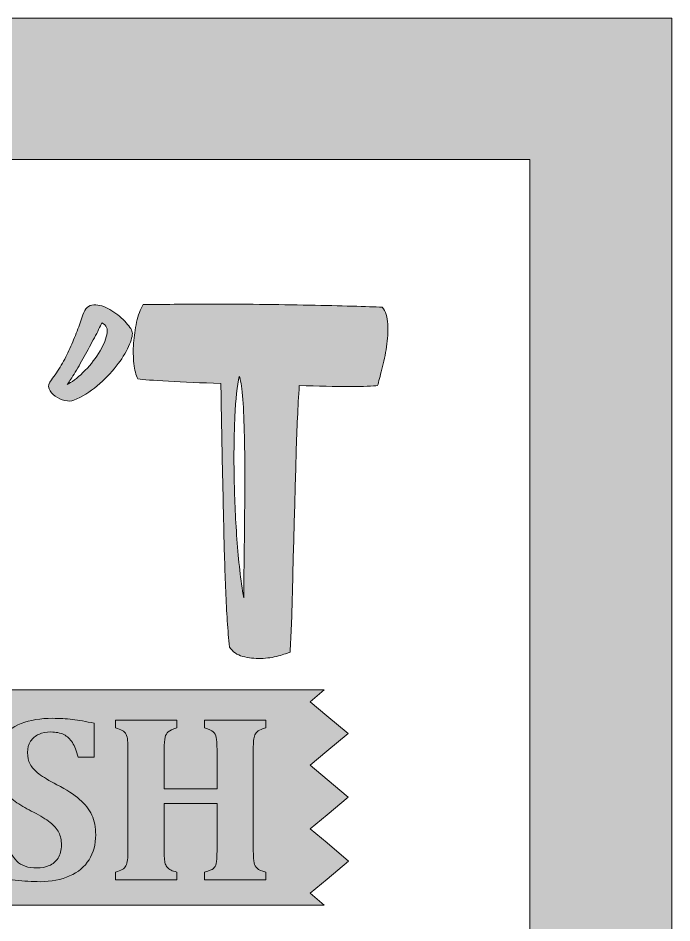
# Model space of a CAD drawing. Header units: inches. Extents: x 87 to 993, y -1015 to -65.
# Drawn here: x 802.6 to 992.9, y -328.8 to -65.3 of the extents above; entities that cross this region are included whole.
import ezdxf

# ---------------------------------------------------------------- set-up
doc = ezdxf.new("R2010")
doc.units = ezdxf.units.IN
doc.header["$MEASUREMENT"] = 0
doc.layers.add('Layer 1', color=7, linetype='Continuous')

# ---------------------------------------------------------------- blocks, each defined once
blk = doc.blocks.new('block 2')
at = {"layer": 'Layer 1', "true_color": 0xffffff}
h = blk.add_hatch(color=7, dxfattribs=at)
h.dxf.hatch_style = 2
h.paths.add_polyline_path([(168.1, -283.13), (163.23, -287.23), (157.11, -292.38), (163.23, -297.53), (168.1, -301.63), (163.23, -305.73), (157.11, -310.88), (163.23, -316.03), (168.1, -320.13), (164, -323.58), (891.76, -323.58), (887.66, -320.13), (892.54, -316.03), (898.8, -310.76), (892.54, -305.5), (887.66, -301.39), (892.54, -297.29), (898.66, -292.14), (892.54, -287), (887.66, -282.89), (892.53, -278.79), (898.66, -273.64), (892.53, -268.49), (887.66, -264.39), (891.76, -260.94), (164, -260.94), (168.1, -264.39), (163.23, -268.49), (156.97, -273.76), (163.23, -279.03)])
at = {"layer": 'Layer 1', "lineweight": 0}
blk.add_lwpolyline([(164, -323.58), (891.76, -323.58), (887.66, -320.13), (892.54, -316.03), (898.8, -310.76), (892.54, -305.5), (887.66, -301.39), (892.54, -297.29), (898.66, -292.14), (892.54, -287), (887.66, -282.89), (892.53, -278.79), (898.66, -273.64), (892.53, -268.49), (887.66, -264.39), (891.76, -260.94), (164, -260.94)], dxfattribs=at)
blk = doc.blocks.new('block 4')
at = {"layer": 'Layer 1', "true_color": 0xffffff}
h = blk.add_hatch(color=7, dxfattribs=at)
h.dxf.hatch_style = 2
edge = h.paths.add_edge_path()
edge.add_spline(control_points=[(992.95, -1015), (690.82, -1015), (389.05, -1015), (86.83, -1015), (86.83, -698.52), (86.83, -382.04), (86.83, -65.26), (388.8, -65.26), (690.69, -65.26), (992.95, -65.26), (992.95, -381.73), (992.95, -698.07), (992.95, -1015)], knot_values=[0, 0, 0, 0, 1, 1, 1, 2, 2, 2, 3, 3, 3, 4, 4, 4, 4], degree=3, periodic=1)
edge = h.paths.add_edge_path()
edge.add_spline(control_points=[(128.03, -106.46), (128.03, -395.83), (128.03, -684.64), (128.03, -973.62), (402.71, -973.62), (677.07, -973.62), (951.57, -973.62), (951.57, -684.41), (951.57, -395.48), (951.57, -106.46), (676.91, -106.46), (402.68, -106.46), (128.03, -106.46)], knot_values=[0, 0, 0, 0, 1, 1, 1, 2, 2, 2, 3, 3, 3, 4, 4, 4, 4], degree=3, periodic=1)
at = {"layer": 'Layer 1', "lineweight": 0}
for points in [[(992.95, -1015), (690.82, -1015), (389.05, -1015), (86.83, -1015), (86.83, -698.52), (86.83, -382.04), (86.83, -65.26), (388.8, -65.26), (690.69, -65.26), (992.95, -65.26), (992.95, -381.73), (992.95, -698.07), (992.95, -1015)], [(128.03, -106.46), (128.03, -395.83), (128.03, -684.64), (128.03, -973.62), (402.71, -973.62), (677.07, -973.62), (951.57, -973.62), (951.57, -684.41), (951.57, -395.48), (951.57, -106.46), (676.91, -106.46), (402.68, -106.46), (128.03, -106.46)]]:
    blk.add_open_spline(points, degree=3, knots=[0, 0, 0, 0, 1, 1, 1, 2, 2, 2, 3, 3, 3, 4, 4, 4, 4], dxfattribs=at)
blk = doc.blocks.new('block 10')
at = {"layer": 'Layer 1', "true_color": 0xffffff}
h = blk.add_hatch(color=7, dxfattribs=at)
h.dxf.hatch_style = 2
edge = h.paths.add_edge_path()
edge.add_spline(control_points=[(835.86, -156.71), (835.96, -157.7), (835.59, -159.11), (834.75, -160.94), (833.91, -162.77), (832.73, -164.67), (831.2, -166.64), (829.67, -168.62), (827.81, -170.52), (825.64, -172.35), (823.47, -174.18), (821.2, -175.58), (818.82, -176.57), (818.13, -176.87), (817.27, -176.89), (816.23, -176.64), (815.19, -176.4), (814.26, -175.98), (813.42, -175.38), (812.58, -174.79), (811.98, -174.08), (811.64, -173.24), (811.29, -172.4), (811.51, -171.53), (812.3, -170.64), (813.29, -169.36), (814.26, -167.93), (815.19, -166.35), (816.13, -164.77), (816.97, -163.14), (817.71, -161.46), (818.46, -159.78), (819.14, -158.1), (819.79, -156.42), (820.43, -154.74), (821, -153.16), (821.49, -151.68), (822.08, -149.8), (823.14, -148.84), (824.68, -148.79), (826.21, -148.74), (827.76, -149.18), (829.34, -150.12), (830.92, -151.06), (832.36, -152.2), (833.64, -153.53), (834.92, -154.86), (835.67, -155.93), (835.86, -156.71)], knot_values=[0, 0, 0, 0, 1, 1, 1, 2, 2, 2, 3, 3, 3, 4, 4, 4, 5, 5, 5, 6, 6, 6, 7, 7, 7, 8, 8, 8, 9, 9, 9, 10, 10, 10, 11, 11, 11, 12, 12, 12, 13, 13, 13, 14, 14, 14, 15, 15, 15, 16, 16, 16, 16], degree=3, periodic=1)
edge = h.paths.add_edge_path()
edge.add_spline(control_points=[(816.9, -171.98), (818.18, -171.38), (819.71, -170.22), (821.49, -168.49), (823.27, -166.77), (824.77, -164.92), (826.01, -162.94), (827.25, -160.96), (828.06, -159.14), (828.46, -157.46), (828.85, -155.78), (828.36, -154.64), (826.97, -154.05), (826.48, -155.14), (825.76, -156.57), (824.83, -158.34), (823.89, -160.12), (822.9, -161.95), (821.86, -163.83), (820.82, -165.7), (819.84, -167.41), (818.9, -168.94), (817.96, -170.47), (817.29, -171.48), (816.9, -171.98)], knot_values=[0, 0, 0, 0, 1, 1, 1, 2, 2, 2, 3, 3, 3, 4, 4, 4, 5, 5, 5, 6, 6, 6, 7, 7, 7, 8, 8, 8, 8], degree=3, periodic=1)
h = blk.add_hatch(color=7, dxfattribs=at)
h.dxf.hatch_style = 2
edge = h.paths.add_edge_path()
edge.add_spline(control_points=[(908.61, -149.45), (909.6, -150.64), (910.15, -152.29), (910.24, -154.42), (910.34, -156.54), (910.22, -158.74), (909.87, -161.01), (909.53, -163.29), (909.08, -165.46), (908.54, -167.53), (908, -169.6), (907.58, -171.19), (907.28, -172.27), (906, -172.47), (903.26, -172.57), (899.06, -172.57), (894.86, -172.57), (889.99, -172.47), (884.46, -172.27), (884.07, -178.3), (883.77, -184.82), (883.57, -191.83), (883.37, -198.85), (883.18, -205.83), (882.98, -212.8), (882.78, -219.76), (882.61, -226.48), (882.46, -232.95), (882.32, -239.42), (882.09, -245.08), (881.8, -249.91), (881.1, -250.21), (879.97, -250.58), (878.39, -251.03), (876.81, -251.47), (875.1, -251.72), (873.28, -251.77), (871.45, -251.82), (869.69, -251.62), (868.02, -251.17), (866.33, -250.73), (865.05, -249.82), (864.16, -248.43), (863.67, -243.69), (863.3, -238.26), (863.05, -232.13), (862.8, -226.01), (862.61, -219.56), (862.46, -212.8), (862.31, -206.03), (862.16, -199.14), (862.01, -192.13), (861.87, -185.11), (861.74, -178.3), (861.65, -171.68), (855.91, -171.48), (850.83, -171.26), (846.38, -171.01), (841.94, -170.77), (838.98, -170.55), (837.49, -170.35), (836.9, -169.26), (836.51, -167.78), (836.31, -165.9), (836.11, -164.03), (836.09, -162.05), (836.23, -159.97), (836.38, -157.9), (836.68, -155.85), (837.12, -153.83), (837.57, -151.8), (838.18, -150.1), (838.98, -148.71), (840.65, -148.71), (843.25, -148.69), (846.75, -148.64), (850.26, -148.59), (854.24, -148.57), (858.68, -148.57), (863.13, -148.57), (867.87, -148.59), (872.91, -148.64), (877.94, -148.69), (882.76, -148.76), (887.35, -148.86), (891.95, -148.96), (896.12, -149.06), (899.87, -149.16), (903.63, -149.26), (906.54, -149.36), (908.61, -149.45)], knot_values=[0, 0, 0, 0, 1, 1, 1, 2, 2, 2, 3, 3, 3, 4, 4, 4, 5, 5, 5, 6, 6, 6, 7, 7, 7, 8, 8, 8, 9, 9, 9, 10, 10, 10, 11, 11, 11, 12, 12, 12, 13, 13, 13, 14, 14, 14, 15, 15, 15, 16, 16, 16, 17, 17, 17, 18, 18, 18, 19, 19, 19, 20, 20, 20, 21, 21, 21, 22, 22, 22, 23, 23, 23, 24, 24, 24, 25, 25, 25, 26, 26, 26, 27, 27, 27, 28, 28, 28, 29, 29, 29, 30, 30, 30, 30], degree=3, periodic=1)
edge = h.paths.add_edge_path()
edge.add_spline(control_points=[(868.31, -234.06), (868.31, -231.79), (868.34, -228.75), (868.39, -224.95), (868.44, -221.15), (868.48, -217), (868.54, -212.5), (868.58, -208.01), (868.61, -203.41), (868.61, -198.72), (868.61, -194.03), (868.56, -189.66), (868.46, -185.61), (868.36, -181.56), (868.19, -178.1), (867.94, -175.24), (867.69, -172.37), (867.37, -170.49), (866.98, -169.6), (866.39, -172.27), (865.97, -176.2), (865.72, -181.39), (865.47, -186.57), (865.4, -192.23), (865.5, -198.35), (865.59, -204.48), (865.87, -210.7), (866.31, -217.02), (866.76, -223.34), (867.42, -229.02), (868.31, -234.06)], knot_values=[0, 0, 0, 0, 1, 1, 1, 2, 2, 2, 3, 3, 3, 4, 4, 4, 5, 5, 5, 6, 6, 6, 7, 7, 7, 8, 8, 8, 9, 9, 9, 10, 10, 10, 10], degree=3, periodic=1)
at = {"layer": 'Layer 1', "lineweight": 0}
for points, knots in [([(835.86, -156.71), (835.96, -157.7), (835.59, -159.11), (834.75, -160.94), (833.91, -162.77), (832.73, -164.67), (831.2, -166.64), (829.67, -168.62), (827.81, -170.52), (825.64, -172.35), (823.47, -174.18), (821.2, -175.58), (818.82, -176.57), (818.13, -176.87), (817.27, -176.89), (816.23, -176.64), (815.19, -176.4), (814.26, -175.98), (813.42, -175.38), (812.58, -174.79), (811.98, -174.08), (811.64, -173.24), (811.29, -172.4), (811.51, -171.53), (812.3, -170.64), (813.29, -169.36), (814.26, -167.93), (815.19, -166.35), (816.13, -164.77), (816.97, -163.14), (817.71, -161.46), (818.46, -159.78), (819.14, -158.1), (819.79, -156.42), (820.43, -154.74), (821, -153.16), (821.49, -151.68), (822.08, -149.8), (823.14, -148.84), (824.68, -148.79), (826.21, -148.74), (827.76, -149.18), (829.34, -150.12), (830.92, -151.06), (832.36, -152.2), (833.64, -153.53), (834.92, -154.86), (835.67, -155.93), (835.86, -156.71)], [0, 0, 0, 0, 1, 1, 1, 2, 2, 2, 3, 3, 3, 4, 4, 4, 5, 5, 5, 6, 6, 6, 7, 7, 7, 8, 8, 8, 9, 9, 9, 10, 10, 10, 11, 11, 11, 12, 12, 12, 13, 13, 13, 14, 14, 14, 15, 15, 15, 16, 16, 16, 16]), ([(908.61, -149.45), (909.6, -150.64), (910.15, -152.29), (910.24, -154.42), (910.34, -156.54), (910.22, -158.74), (909.87, -161.01), (909.53, -163.29), (909.08, -165.46), (908.54, -167.53), (908, -169.6), (907.58, -171.19), (907.28, -172.27), (906, -172.47), (903.26, -172.57), (899.06, -172.57), (894.86, -172.57), (889.99, -172.47), (884.46, -172.27), (884.07, -178.3), (883.77, -184.82), (883.57, -191.83), (883.37, -198.85), (883.18, -205.83), (882.98, -212.8), (882.78, -219.76), (882.61, -226.48), (882.46, -232.95), (882.32, -239.42), (882.09, -245.08), (881.8, -249.91), (881.1, -250.21), (879.97, -250.58), (878.39, -251.03), (876.81, -251.47), (875.1, -251.72), (873.28, -251.77), (871.45, -251.82), (869.69, -251.62), (868.02, -251.17), (866.33, -250.73), (865.05, -249.82), (864.16, -248.43), (863.67, -243.69), (863.3, -238.26), (863.05, -232.13), (862.8, -226.01), (862.61, -219.56), (862.46, -212.8), (862.31, -206.03), (862.16, -199.14), (862.01, -192.13), (861.87, -185.11), (861.74, -178.3), (861.65, -171.68), (855.91, -171.48), (850.83, -171.26), (846.38, -171.01), (841.94, -170.77), (838.98, -170.55), (837.49, -170.35), (836.9, -169.26), (836.51, -167.78), (836.31, -165.9), (836.11, -164.03), (836.09, -162.05), (836.23, -159.97), (836.38, -157.9), (836.68, -155.85), (837.12, -153.83), (837.57, -151.8), (838.18, -150.1), (838.98, -148.71), (840.65, -148.71), (843.25, -148.69), (846.75, -148.64), (850.26, -148.59), (854.24, -148.57), (858.68, -148.57), (863.13, -148.57), (867.87, -148.59), (872.91, -148.64), (877.94, -148.69), (882.76, -148.76), (887.35, -148.86), (891.95, -148.96), (896.12, -149.06), (899.87, -149.16), (903.63, -149.26), (906.54, -149.36), (908.61, -149.45)], [0, 0, 0, 0, 1, 1, 1, 2, 2, 2, 3, 3, 3, 4, 4, 4, 5, 5, 5, 6, 6, 6, 7, 7, 7, 8, 8, 8, 9, 9, 9, 10, 10, 10, 11, 11, 11, 12, 12, 12, 13, 13, 13, 14, 14, 14, 15, 15, 15, 16, 16, 16, 17, 17, 17, 18, 18, 18, 19, 19, 19, 20, 20, 20, 21, 21, 21, 22, 22, 22, 23, 23, 23, 24, 24, 24, 25, 25, 25, 26, 26, 26, 27, 27, 27, 28, 28, 28, 29, 29, 29, 30, 30, 30, 30]), ([(816.9, -171.98), (818.18, -171.38), (819.71, -170.22), (821.49, -168.49), (823.27, -166.77), (824.77, -164.92), (826.01, -162.94), (827.25, -160.96), (828.06, -159.14), (828.46, -157.46), (828.85, -155.78), (828.36, -154.64), (826.97, -154.05), (826.48, -155.14), (825.76, -156.57), (824.83, -158.34), (823.89, -160.12), (822.9, -161.95), (821.86, -163.83), (820.82, -165.7), (819.84, -167.41), (818.9, -168.94), (817.96, -170.47), (817.29, -171.48), (816.9, -171.98)], [0, 0, 0, 0, 1, 1, 1, 2, 2, 2, 3, 3, 3, 4, 4, 4, 5, 5, 5, 6, 6, 6, 7, 7, 7, 8, 8, 8, 8]), ([(868.31, -234.06), (868.31, -231.79), (868.34, -228.75), (868.39, -224.95), (868.44, -221.15), (868.48, -217), (868.54, -212.5), (868.58, -208.01), (868.61, -203.41), (868.61, -198.72), (868.61, -194.03), (868.56, -189.66), (868.46, -185.61), (868.36, -181.56), (868.19, -178.1), (867.94, -175.24), (867.69, -172.37), (867.37, -170.49), (866.98, -169.6), (866.39, -172.27), (865.97, -176.2), (865.72, -181.39), (865.47, -186.57), (865.4, -192.23), (865.5, -198.35), (865.59, -204.48), (865.87, -210.7), (866.31, -217.02), (866.76, -223.34), (867.42, -229.02), (868.31, -234.06)], [0, 0, 0, 0, 1, 1, 1, 2, 2, 2, 3, 3, 3, 4, 4, 4, 5, 5, 5, 6, 6, 6, 7, 7, 7, 8, 8, 8, 9, 9, 9, 10, 10, 10, 10])]:
    blk.add_open_spline(points, degree=3, knots=knots, dxfattribs=at)
blk = doc.blocks.new('block 11')
at = {"layer": 'Layer 1', "lineweight": 0}
for points, knots in [([(799.39, -304.75), (799.96, -307.46), (800.91, -309.47), (802.24, -310.8), (803.57, -312.13), (805.51, -312.79), (808.08, -312.79), (809.42, -312.79), (810.62, -312.56), (811.69, -312.11), (812.75, -311.66), (813.61, -310.92), (814.26, -309.91), (814.91, -308.9), (815.23, -307.64), (815.23, -306.12), (815.23, -304.71), (814.97, -303.49), (814.45, -302.46), (813.92, -301.42), (813.08, -300.44), (811.93, -299.51), (810.77, -298.58), (809.16, -297.59), (807.09, -296.55), (805.32, -295.66), (803.72, -294.74), (802.29, -293.79), (800.86, -292.84), (799.64, -291.78), (798.63, -290.64), (797.62, -289.49), (796.83, -288.24), (796.28, -286.88), (795.72, -285.51), (795.44, -283.98), (795.44, -282.28), (795.44, -279.49), (796.13, -277.11), (797.52, -275.16), (798.91, -273.21), (800.91, -271.73), (803.53, -270.72), (806.15, -269.71), (809.19, -269.2), (812.64, -269.2), (814.66, -269.2), (816.59, -269.31), (818.43, -269.52), (820.27, -269.74), (822.37, -270.12), (824.73, -270.66), (824.73, -270.66), (824.73, -280.54), (824.73, -280.54), (824.73, -280.54), (820.07, -280.54), (820.07, -280.54), (819.63, -278.75), (819.08, -277.32), (818.41, -276.27), (817.74, -275.21), (816.91, -274.43), (815.91, -273.93), (814.91, -273.44), (813.65, -273.18), (812.13, -273.18), (810.84, -273.18), (809.68, -273.41), (808.66, -273.87), (807.64, -274.32), (806.83, -275), (806.24, -275.89), (805.65, -276.79), (805.35, -277.87), (805.35, -279.14), (805.35, -280.46), (805.61, -281.6), (806.12, -282.57), (806.63, -283.53), (807.49, -284.47), (808.69, -285.39), (809.89, -286.31), (811.64, -287.36), (813.93, -288.54), (816.73, -290), (818.92, -291.42), (820.53, -292.82), (822.13, -294.21), (823.31, -295.73), (824.07, -297.38), (824.83, -299.03), (825.21, -300.94), (825.21, -303.12), (825.21, -305.91), (824.56, -308.34), (823.27, -310.39), (821.97, -312.44), (820.09, -314.02), (817.61, -315.12), (815.14, -316.23), (812.28, -316.78), (809.03, -316.78), (806.72, -316.78), (804.3, -316.64), (801.8, -316.38), (799.29, -316.12), (796.93, -315.74), (794.73, -315.24), (794.73, -315.24), (794.73, -304.75), (794.73, -304.75), (794.73, -304.75), (799.39, -304.75), (799.39, -304.75)], [0, 0, 0, 0, 1, 1, 1, 2, 2, 2, 3, 3, 3, 4, 4, 4, 5, 5, 5, 6, 6, 6, 7, 7, 7, 8, 8, 8, 9, 9, 9, 10, 10, 10, 11, 11, 11, 12, 12, 12, 13, 13, 13, 14, 14, 14, 15, 15, 15, 16, 16, 16, 17, 17, 17, 18, 18, 18, 19, 19, 19, 20, 20, 20, 21, 21, 21, 22, 22, 22, 23, 23, 23, 24, 24, 24, 25, 25, 25, 26, 26, 26, 27, 27, 27, 28, 28, 28, 29, 29, 29, 30, 30, 30, 31, 31, 31, 32, 32, 32, 33, 33, 33, 34, 34, 34, 35, 35, 35, 36, 36, 36, 37, 37, 37, 38, 38, 38, 38]), ([(871.08, -307.68), (871.08, -309.43), (871.15, -310.63), (871.3, -311.28), (871.45, -311.92), (871.75, -312.46), (872.2, -312.89), (872.66, -313.33), (873.49, -313.69), (874.69, -313.98), (874.69, -313.98), (874.69, -316.23), (874.69, -316.23), (874.69, -316.23), (856.91, -316.23), (856.91, -316.23), (856.91, -316.23), (856.91, -313.98), (856.91, -313.98), (858.23, -313.64), (859.08, -313.3), (859.47, -312.96), (859.85, -312.62), (860.12, -312.14), (860.28, -311.51), (860.44, -310.89), (860.52, -309.61), (860.52, -307.68), (860.52, -307.68), (860.52, -294.03), (860.52, -294.03), (860.52, -294.03), (845.13, -294.03), (845.13, -294.03), (845.13, -294.03), (845.13, -307.68), (845.13, -307.68), (845.13, -308.48), (845.15, -309.22), (845.2, -309.9), (845.24, -310.58), (845.33, -311.13), (845.47, -311.57), (845.61, -312), (845.8, -312.36), (846.06, -312.66), (846.33, -312.95), (846.68, -313.21), (847.14, -313.42), (847.59, -313.64), (848.15, -313.82), (848.81, -313.98), (848.81, -313.98), (848.81, -316.23), (848.81, -316.23), (848.81, -316.23), (830.93, -316.23), (830.93, -316.23), (830.93, -316.23), (830.93, -313.98), (830.93, -313.98), (831.77, -313.76), (832.43, -313.51), (832.92, -313.25), (833.41, -312.99), (833.77, -312.63), (834.01, -312.16), (834.25, -311.7), (834.4, -311.11), (834.47, -310.39), (834.54, -309.68), (834.57, -308.77), (834.57, -307.68), (834.57, -307.68), (834.57, -278.33), (834.57, -278.33), (834.57, -277.26), (834.54, -276.36), (834.49, -275.64), (834.43, -274.91), (834.28, -274.32), (834.04, -273.87), (833.8, -273.41), (833.44, -273.04), (832.95, -272.76), (832.47, -272.48), (831.79, -272.22), (830.93, -271.99), (830.93, -271.99), (830.93, -269.75), (830.93, -269.75), (830.93, -269.75), (848.81, -269.75), (848.81, -269.75), (848.81, -269.75), (848.81, -271.99), (848.81, -271.99), (847.6, -272.33), (846.78, -272.71), (846.34, -273.12), (845.89, -273.52), (845.58, -274.06), (845.4, -274.73), (845.22, -275.4), (845.13, -276.61), (845.13, -278.36), (845.13, -278.36), (845.13, -289.74), (845.13, -289.74), (845.13, -289.74), (860.52, -289.74), (860.52, -289.74), (860.52, -289.74), (860.52, -278.36), (860.52, -278.36), (860.52, -276.64), (860.45, -275.44), (860.3, -274.77), (860.15, -274.1), (859.86, -273.55), (859.41, -273.13), (858.97, -272.71), (858.14, -272.33), (856.91, -271.99), (856.91, -271.99), (856.91, -269.75), (856.91, -269.75), (856.91, -269.75), (874.69, -269.75), (874.69, -269.75), (874.69, -269.75), (874.69, -271.99), (874.69, -271.99), (873.69, -272.26), (872.96, -272.56), (872.51, -272.86), (872.05, -273.17), (871.73, -273.56), (871.54, -274.04), (871.35, -274.51), (871.22, -275.05), (871.16, -275.64), (871.11, -276.23), (871.08, -277.14), (871.08, -278.36), (871.08, -278.36), (871.08, -307.68), (871.08, -307.68)], [0, 0, 0, 0, 1, 1, 1, 2, 2, 2, 3, 3, 3, 4, 4, 4, 5, 5, 5, 6, 6, 6, 7, 7, 7, 8, 8, 8, 9, 9, 9, 10, 10, 10, 11, 11, 11, 12, 12, 12, 13, 13, 13, 14, 14, 14, 15, 15, 15, 16, 16, 16, 17, 17, 17, 18, 18, 18, 19, 19, 19, 20, 20, 20, 21, 21, 21, 22, 22, 22, 23, 23, 23, 24, 24, 24, 25, 25, 25, 26, 26, 26, 27, 27, 27, 28, 28, 28, 29, 29, 29, 30, 30, 30, 31, 31, 31, 32, 32, 32, 33, 33, 33, 34, 34, 34, 35, 35, 35, 36, 36, 36, 37, 37, 37, 38, 38, 38, 39, 39, 39, 40, 40, 40, 41, 41, 41, 42, 42, 42, 43, 43, 43, 44, 44, 44, 45, 45, 45, 46, 46, 46, 47, 47, 47, 48, 48, 48, 49, 49, 49, 49])]:
    blk.add_open_spline(points, degree=3, knots=knots, dxfattribs=at)

msp = doc.modelspace()

# ---------------------------------------------------------------- block references
at = {"layer": 'Layer 1'}
for name in ['block 4', 'block 10', 'block 2', 'block 11']:
    msp.add_blockref(name, (0, 0), dxfattribs=at)

doc.saveas('drawing.dxf')
